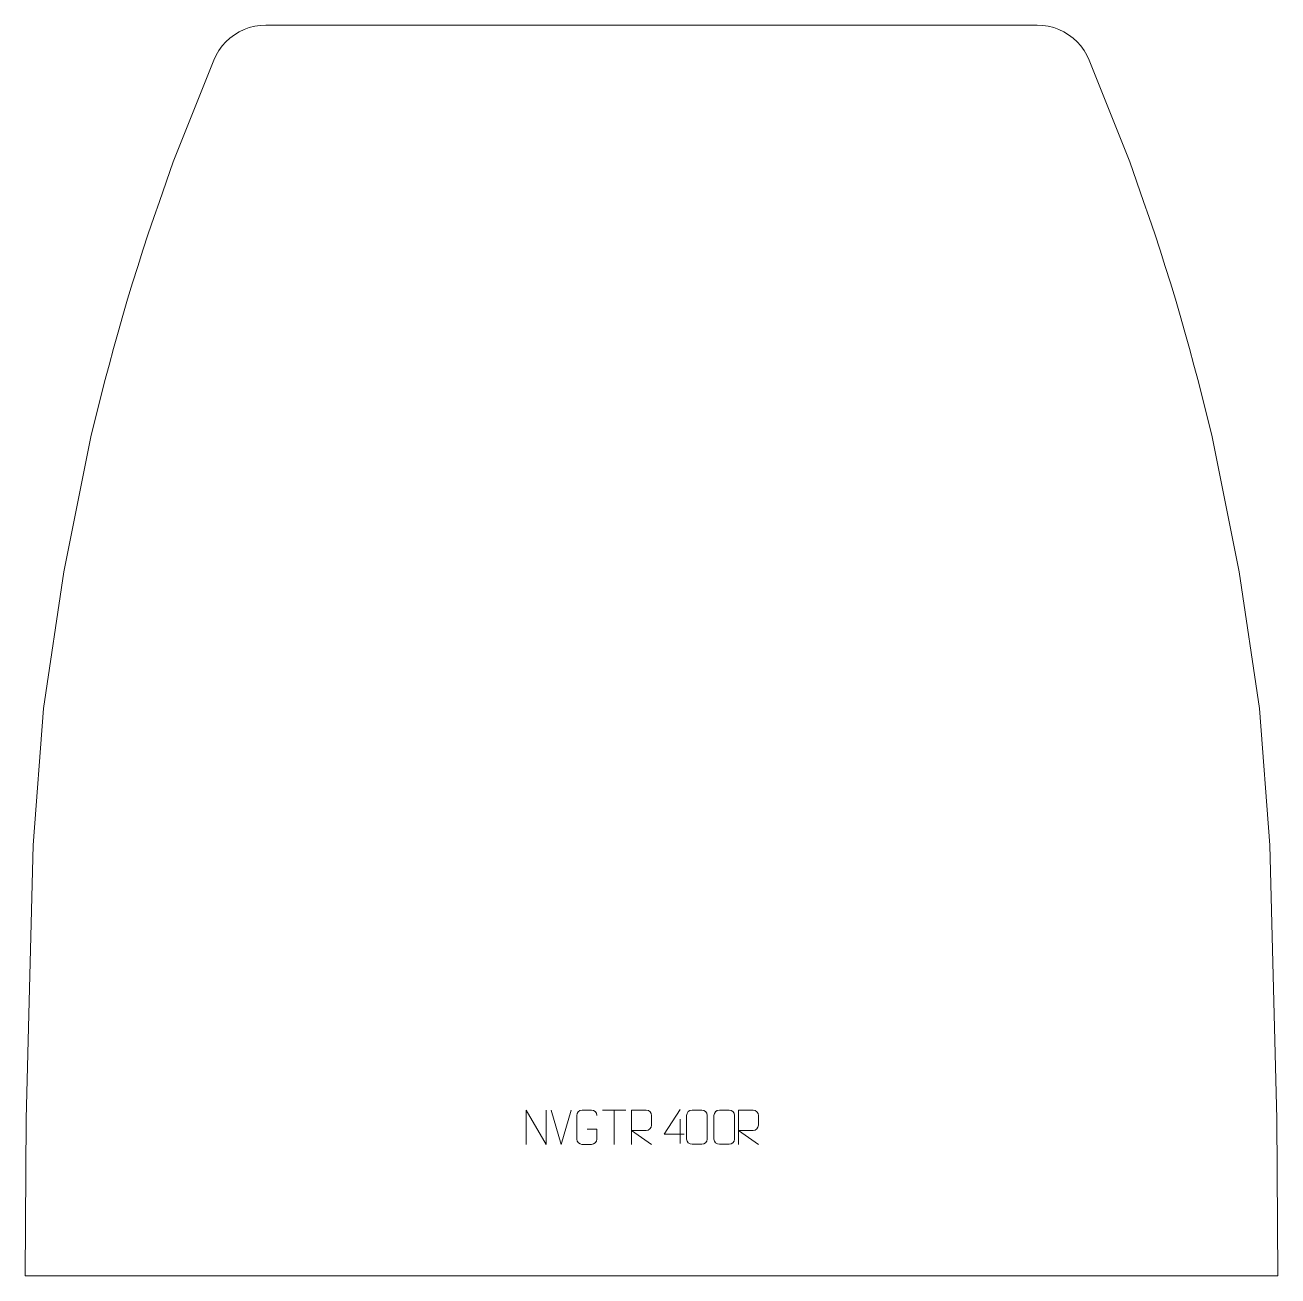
# Model space of a CAD drawing. Header units: millimetres. Extents: x -475 to 441, y 419 to 1334.
import ezdxf

# ---------------------------------------------------------------- set-up
doc = ezdxf.new("R2010")
doc.units = ezdxf.units.MM
doc.header["$MEASUREMENT"] = 0
doc.layers.add('layer 1', color=7, linetype='Continuous')

msp = doc.modelspace()

# ---------------------------------------------------------------- linework, layer by layer
at = {"layer": 'layer 1', "color": 242, "lineweight": 9}
msp.add_open_spline([(-410.697, 1097.4056), (-410.697, 1097.4056), (-407.332, 1109.4844), (-407.332, 1109.4844), (-407.332, 1109.4844), (-407.332, 1109.4844), (-403.8739, 1121.5364), (-403.8739, 1121.5364), (-403.8739, 1121.5364), (-403.8739, 1121.5364), (-400.3244, 1133.5621), (-400.3244, 1133.5621), (-400.3244, 1133.5621), (-400.3244, 1133.5621), (-396.6836, 1145.561), (-396.6836, 1145.561), (-396.6836, 1145.561), (-396.6836, 1145.561), (-392.9513, 1157.531), (-392.9513, 1157.531), (-392.9513, 1157.531), (-392.9513, 1157.531), (-389.1267, 1169.4718), (-389.1267, 1169.4718), (-389.1267, 1169.4718), (-389.1267, 1169.4718), (-385.2113, 1181.3837), (-385.2113, 1181.3837), (-385.2113, 1181.3837), (-385.2113, 1181.3837), (-381.2048, 1193.2653), (-381.2048, 1193.2653), (-381.2048, 1193.2653), (-381.2048, 1193.2653), (-377.1086, 1205.1157), (-377.1086, 1205.1157), (-377.1086, 1205.1157), (-377.1086, 1205.1157), (-366.9787, 1234.0578), (-366.9787, 1234.0578), (-366.9787, 1234.0578), (-366.9787, 1234.0578), (-337.2587, 1308.3563), (-337.2587, 1308.3563), (-337.2587, 1308.3563), (-337.2587, 1308.3563), (-335.5682, 1312.0403), (-335.5682, 1312.0403), (-335.5682, 1312.0403), (-335.5682, 1312.0403), (-333.5222, 1315.5401), (-333.5222, 1315.5401), (-333.5222, 1315.5401), (-333.5222, 1315.5401), (-331.1386, 1318.8194), (-331.1386, 1318.8194), (-331.1386, 1318.8194), (-331.1386, 1318.8194), (-328.4419, 1321.8463), (-328.4419, 1321.8463), (-328.4419, 1321.8463), (-328.4419, 1321.8463), (-325.459, 1324.592), (-325.459, 1324.592), (-325.459, 1324.592), (-325.459, 1324.592), (-322.2187, 1327.0279), (-322.2187, 1327.0279), (-322.2187, 1327.0279), (-322.2187, 1327.0279), (-318.754, 1329.1314), (-318.754, 1329.1314), (-318.754, 1329.1314), (-318.754, 1329.1314), (-315.0973, 1330.8817), (-315.0973, 1330.8817), (-315.0973, 1330.8817), (-315.0973, 1330.8817), (-311.2852, 1332.2613), (-311.2852, 1332.2613), (-311.2852, 1332.2613), (-311.2852, 1332.2613), (-307.355, 1333.2559), (-307.355, 1333.2559), (-307.355, 1333.2559), (-307.355, 1333.2559), (-303.3459, 1333.8568), (-303.3459, 1333.8568), (-303.3459, 1333.8568), (-303.3459, 1333.8568), (-299.297, 1334.058), (-299.297, 1334.058), (-299.297, 1334.058), (-299.297, 1334.058), (265.3399, 1334.058), (265.3399, 1334.058), (265.3399, 1334.058), (265.3399, 1334.058), (269.3888, 1333.8568), (269.3888, 1333.8568), (269.3888, 1333.8568), (269.3888, 1333.8568), (273.3979, 1333.2559), (273.3979, 1333.2559), (273.3979, 1333.2559), (273.3979, 1333.2559), (277.3281, 1332.2613), (277.3281, 1332.2613), (277.3281, 1332.2613), (277.3281, 1332.2613), (281.1402, 1330.8817), (281.1402, 1330.8817), (281.1402, 1330.8817), (281.1402, 1330.8817), (284.7969, 1329.1314), (284.7969, 1329.1314), (284.7969, 1329.1314), (284.7969, 1329.1314), (288.2625, 1327.0279), (288.2625, 1327.0279), (288.2625, 1327.0279), (288.2625, 1327.0279), (291.5021, 1324.592), (291.5021, 1324.592), (291.5021, 1324.592), (291.5021, 1324.592), (294.4848, 1321.8463), (294.4848, 1321.8463), (294.4848, 1321.8463), (294.4848, 1321.8463), (297.1815, 1318.8194), (297.1815, 1318.8194), (297.1815, 1318.8194), (297.1815, 1318.8194), (299.5644, 1315.5401), (299.5644, 1315.5401), (299.5644, 1315.5401), (299.5644, 1315.5401), (301.612, 1312.0403), (301.612, 1312.0403), (301.612, 1312.0403), (301.612, 1312.0403), (303.3016, 1308.3563), (303.3016, 1308.3563), (303.3016, 1308.3563), (303.3016, 1308.3563), (333.0216, 1234.0578), (333.0216, 1234.0578), (333.0216, 1234.0578), (333.0216, 1234.0578), (343.1505, 1205.1157), (343.1505, 1205.1157), (343.1505, 1205.1157), (343.1505, 1205.1157), (347.2477, 1193.2653), (347.2477, 1193.2653), (347.2477, 1193.2653), (347.2477, 1193.2653), (351.2544, 1181.3837), (351.2544, 1181.3837), (351.2544, 1181.3837), (351.2544, 1181.3837), (355.1695, 1169.4718), (355.1695, 1169.4718), (355.1695, 1169.4718), (355.1695, 1169.4718), (358.9932, 1157.531), (358.9932, 1157.531), (358.9932, 1157.531), (358.9932, 1157.531), (362.7264, 1145.561), (362.7264, 1145.561), (362.7264, 1145.561), (362.7264, 1145.561), (366.3673, 1133.5621), (366.3673, 1133.5621), (366.3673, 1133.5621), (366.3673, 1133.5621), (369.9168, 1121.5364), (369.9168, 1121.5364), (369.9168, 1121.5364), (369.9168, 1121.5364), (373.3751, 1109.4844), (373.3751, 1109.4844), (373.3751, 1109.4844), (373.3751, 1109.4844), (376.7401, 1097.4056), (376.7401, 1097.4056), (376.7401, 1097.4056), (376.7401, 1097.4056), (380.0128, 1085.3018), (380.0128, 1085.3018), (380.0128, 1085.3018), (380.0128, 1085.3018), (383.1933, 1073.1732), (383.1933, 1073.1732), (383.1933, 1073.1732), (383.1933, 1073.1732), (386.2806, 1061.0204), (386.2806, 1061.0204), (386.2806, 1061.0204), (386.2806, 1061.0204), (393.0214, 1034.0579), (393.0214, 1034.0579), (393.0214, 1034.0579), (393.0214, 1034.0579), (413.0212, 934.0579), (413.0212, 934.0579), (413.0212, 934.0579), (413.0212, 934.0579), (428.0212, 834.0576), (428.0212, 834.0576), (428.0212, 834.0576), (428.0212, 834.0576), (435.5216, 734.0573), (435.5216, 734.0573), (435.5216, 734.0573), (435.5216, 734.0573), (440.5212, 534.0574), (440.5212, 534.0574), (440.5212, 534.0574), (440.5212, 534.0574), (441.4414, 419.0574), (441.4414, 419.0574), (441.4414, 419.0574), (441.4414, 419.0574), (-475.3983, 419.0574), (-475.3983, 419.0574), (-475.3983, 419.0574), (-475.3983, 419.0574), (-474.4784, 534.0574), (-474.4784, 534.0574), (-474.4784, 534.0574), (-474.4784, 534.0574), (-469.4787, 734.0573), (-469.4787, 734.0573), (-469.4787, 734.0573), (-469.4787, 734.0573), (-461.9783, 834.0576), (-461.9783, 834.0576), (-461.9783, 834.0576), (-461.9783, 834.0576), (-446.9783, 934.0579), (-446.9783, 934.0579), (-446.9783, 934.0579), (-446.9783, 934.0579), (-426.9786, 1034.0579), (-426.9786, 1034.0579), (-426.9786, 1034.0579), (-426.9786, 1034.0579), (-420.2377, 1061.0204), (-420.2377, 1061.0204), (-420.2377, 1061.0204), (-420.2377, 1061.0204), (-417.1502, 1073.1732), (-417.1502, 1073.1732), (-417.1502, 1073.1732), (-417.1502, 1073.1732), (-413.9699, 1085.3018), (-413.9699, 1085.3018), (-413.9699, 1085.3018), (-413.9699, 1085.3018), (-410.697, 1097.4056), (-410.697, 1097.4056)], degree=3, knots=[0, 0, 0, 0, 0.01492537, 0.01492537, 0.01492537, 0.01492537, 0.02985075, 0.02985075, 0.02985075, 0.02985075, 0.04477612, 0.04477612, 0.04477612, 0.04477612, 0.05970149, 0.05970149, 0.05970149, 0.05970149, 0.07462687, 0.07462687, 0.07462687, 0.07462687, 0.08955224, 0.08955224, 0.08955224, 0.08955224, 0.10447761, 0.10447761, 0.10447761, 0.10447761, 0.11940299, 0.11940299, 0.11940299, 0.11940299, 0.13432836, 0.13432836, 0.13432836, 0.13432836, 0.14925373, 0.14925373, 0.14925373, 0.14925373, 0.1641791, 0.1641791, 0.1641791, 0.1641791, 0.17910448, 0.17910448, 0.17910448, 0.17910448, 0.19402985, 0.19402985, 0.19402985, 0.19402985, 0.20895522, 0.20895522, 0.20895522, 0.20895522, 0.2238806, 0.2238806, 0.2238806, 0.2238806, 0.23880597, 0.23880597, 0.23880597, 0.23880597, 0.25373134, 0.25373134, 0.25373134, 0.25373134, 0.26865672, 0.26865672, 0.26865672, 0.26865672, 0.28358209, 0.28358209, 0.28358209, 0.28358209, 0.29850746, 0.29850746, 0.29850746, 0.29850746, 0.31343284, 0.31343284, 0.31343284, 0.31343284, 0.32835821, 0.32835821, 0.32835821, 0.32835821, 0.34328358, 0.34328358, 0.34328358, 0.34328358, 0.35820896, 0.35820896, 0.35820896, 0.35820896, 0.37313433, 0.37313433, 0.37313433, 0.37313433, 0.3880597, 0.3880597, 0.3880597, 0.3880597, 0.40298507, 0.40298507, 0.40298507, 0.40298507, 0.41791045, 0.41791045, 0.41791045, 0.41791045, 0.43283582, 0.43283582, 0.43283582, 0.43283582, 0.44776119, 0.44776119, 0.44776119, 0.44776119, 0.46268657, 0.46268657, 0.46268657, 0.46268657, 0.47761194, 0.47761194, 0.47761194, 0.47761194, 0.49253731, 0.49253731, 0.49253731, 0.49253731, 0.50746269, 0.50746269, 0.50746269, 0.50746269, 0.52238806, 0.52238806, 0.52238806, 0.52238806, 0.53731343, 0.53731343, 0.53731343, 0.53731343, 0.55223881, 0.55223881, 0.55223881, 0.55223881, 0.56716418, 0.56716418, 0.56716418, 0.56716418, 0.58208955, 0.58208955, 0.58208955, 0.58208955, 0.59701493, 0.59701493, 0.59701493, 0.59701493, 0.6119403, 0.6119403, 0.6119403, 0.6119403, 0.62686567, 0.62686567, 0.62686567, 0.62686567, 0.64179104, 0.64179104, 0.64179104, 0.64179104, 0.65671642, 0.65671642, 0.65671642, 0.65671642, 0.67164179, 0.67164179, 0.67164179, 0.67164179, 0.68656716, 0.68656716, 0.68656716, 0.68656716, 0.70149254, 0.70149254, 0.70149254, 0.70149254, 0.71641791, 0.71641791, 0.71641791, 0.71641791, 0.73134328, 0.73134328, 0.73134328, 0.73134328, 0.74626866, 0.74626866, 0.74626866, 0.74626866, 0.76119403, 0.76119403, 0.76119403, 0.76119403, 0.7761194, 0.7761194, 0.7761194, 0.7761194, 0.79104478, 0.79104478, 0.79104478, 0.79104478, 0.80597015, 0.80597015, 0.80597015, 0.80597015, 0.82089552, 0.82089552, 0.82089552, 0.82089552, 0.8358209, 0.8358209, 0.8358209, 0.8358209, 0.85074627, 0.85074627, 0.85074627, 0.85074627, 0.86567164, 0.86567164, 0.86567164, 0.86567164, 0.88059701, 0.88059701, 0.88059701, 0.88059701, 0.89552239, 0.89552239, 0.89552239, 0.89552239, 0.91044776, 0.91044776, 0.91044776, 0.91044776, 0.92537313, 0.92537313, 0.92537313, 0.92537313, 0.94029851, 0.94029851, 0.94029851, 0.94029851, 0.95522388, 0.95522388, 0.95522388, 0.95522388, 0.97014925, 0.97014925, 0.97014925, 0.97014925, 1, 1, 1, 1], dxfattribs=at)
at = {"layer": 'layer 1', "color": 250, "lineweight": 9}
for points, knots in [([(-108.6286, 515.3131), (-108.6286, 515.3131), (-108.6286, 540.2666), (-108.6286, 540.2666), (-108.6286, 540.2666), (-108.6286, 540.2666), (-93.9738, 515.3131), (-93.9738, 515.3131), (-93.9738, 515.3131), (-93.9738, 515.3131), (-93.9738, 540.2666), (-93.9738, 540.2666)], [0, 0, 0, 0, 0.25, 0.25, 0.25, 0.25, 0.5, 0.5, 0.5, 0.5, 1, 1, 1, 1]), ([(-64.0463, 526.2988), (-64.0463, 526.2988), (-56.8782, 526.2988), (-56.8782, 526.2988), (-56.8782, 526.2988), (-56.8782, 526.2988), (-56.8782, 519.1307), (-56.8782, 519.1307), (-56.8782, 519.1307), (-57.0179, 516.8073), (-58.6951, 515.3277), (-60.8429, 515.3169), (-60.8429, 515.3169), (-63.1747, 515.3173), (-65.5067, 515.3173), (-67.8382, 515.3169), (-67.8382, 515.3169), (-69.7631, 515.2115), (-71.7353, 517.096), (-71.7241, 519.1133), (-71.7241, 519.1133), (-71.7237, 524.8834), (-71.7237, 530.6531), (-71.7241, 536.4224), (-71.7241, 536.4224), (-71.7199, 538.5605), (-69.9731, 540.2797), (-67.8208, 540.2663), (-67.8208, 540.2663), (-65.4951, 540.2663), (-63.169, 540.2663), (-60.8429, 540.2663), (-60.8429, 540.2663), (-58.8962, 540.3017), (-56.9048, 538.8102), (-56.8782, 536.3725)], [0, 0, 0, 0, 0.1, 0.1, 0.1, 0.1, 0.2, 0.2, 0.2, 0.2, 0.3, 0.3, 0.3, 0.3, 0.4, 0.4, 0.4, 0.4, 0.5, 0.5, 0.5, 0.5, 0.6, 0.6, 0.6, 0.6, 0.7, 0.7, 0.7, 0.7, 0.8, 0.8, 0.8, 0.8, 1, 1, 1, 1]), ([(-31.6332, 515.3131), (-31.6332, 515.3131), (-31.6332, 540.2666), (-31.6332, 540.2666), (-31.6332, 540.2666), (-28.0384, 540.2666), (-24.4429, 540.2666), (-20.8477, 540.2666), (-20.8477, 540.2666), (-18.5224, 540.2289), (-16.9651, 538.7389), (-16.9692, 536.3725), (-16.9692, 536.3725), (-16.9696, 534.337), (-16.9696, 531.2776), (-16.9692, 529.2416), (-16.9692, 529.2416), (-16.9757, 527.3661), (-18.788, 525.4243), (-20.7975, 525.4052), (-20.7975, 525.4052), (-20.7975, 525.4052), (-31.6332, 525.4052), (-31.6332, 525.4052), (-31.6332, 525.4052), (-31.6332, 525.4052), (-16.9785, 515.3131), (-16.9785, 515.3131)], [0, 0, 0, 0, 0.125, 0.125, 0.125, 0.125, 0.25, 0.25, 0.25, 0.25, 0.375, 0.375, 0.375, 0.375, 0.5, 0.5, 0.5, 0.5, 0.625, 0.625, 0.625, 0.625, 0.75, 0.75, 0.75, 0.75, 1, 1, 1, 1]), ([(7.0041, 522.8509), (7.0041, 522.8509), (-7.8176, 522.8509), (-7.8176, 522.8509), (-7.8176, 522.8509), (-7.8176, 522.8509), (4.06, 540.9214), (4.06, 540.9214)], [0, 0, 0, 0, 0.33333333, 0.33333333, 0.33333333, 0.33333333, 1, 1, 1, 1]), ([(12.6856, 540.3361), (15.0523, 540.3361), (17.4194, 540.3361), (19.7865, 540.3361), (19.7865, 540.3361), (21.7675, 540.3717), (23.794, 538.877), (23.8211, 536.4343), (23.8211, 536.4343), (23.8207, 530.6755), (23.8207, 524.9162), (23.8211, 519.1566), (23.8211, 519.1566), (23.6789, 516.8284), (21.9721, 515.3458), (19.7865, 515.3349), (19.7865, 515.3349), (17.4135, 515.3353), (15.0405, 515.3353), (12.6679, 515.3349), (12.6679, 515.3349), (10.709, 515.2293), (8.7021, 517.1177), (8.7135, 519.1392), (8.7135, 519.1392), (8.7138, 524.9213), (8.7138, 530.7029), (8.7135, 536.4842), (8.7135, 536.4842), (8.7178, 538.6268), (10.4953, 540.3496), (12.6856, 540.3361)], [0, 0, 0, 0, 0.11111111, 0.11111111, 0.11111111, 0.11111111, 0.22222222, 0.22222222, 0.22222222, 0.22222222, 0.33333333, 0.33333333, 0.33333333, 0.33333333, 0.44444444, 0.44444444, 0.44444444, 0.44444444, 0.55555556, 0.55555556, 0.55555556, 0.55555556, 0.66666667, 0.66666667, 0.66666667, 0.66666667, 0.77777778, 0.77777778, 0.77777778, 0.77777778, 1, 1, 1, 1]), ([(32.6856, 540.3361), (35.0523, 540.3361), (37.4194, 540.3361), (39.7865, 540.3361), (39.7865, 540.3361), (41.7675, 540.3717), (43.794, 538.877), (43.8211, 536.4343), (43.8211, 536.4343), (43.8207, 530.6755), (43.8207, 524.9162), (43.8211, 519.1566), (43.8211, 519.1566), (43.6789, 516.8284), (41.9721, 515.3458), (39.7865, 515.3349), (39.7865, 515.3349), (37.4135, 515.3353), (35.0405, 515.3353), (32.6679, 515.3349), (32.6679, 515.3349), (30.709, 515.2293), (28.7021, 517.1177), (28.7135, 519.1392), (28.7135, 519.1392), (28.7138, 524.9213), (28.7138, 530.7029), (28.7135, 536.4842), (28.7135, 536.4842), (28.7178, 538.6268), (30.4953, 540.3496), (32.6856, 540.3361)], [0, 0, 0, 0, 0.11111111, 0.11111111, 0.11111111, 0.11111111, 0.22222222, 0.22222222, 0.22222222, 0.22222222, 0.33333333, 0.33333333, 0.33333333, 0.33333333, 0.44444444, 0.44444444, 0.44444444, 0.44444444, 0.55555556, 0.55555556, 0.55555556, 0.55555556, 0.66666667, 0.66666667, 0.66666667, 0.66666667, 0.77777778, 0.77777778, 0.77777778, 0.77777778, 1, 1, 1, 1]), ([(32.6884, 540.3211), (35.0545, 540.3211), (37.421, 540.3211), (39.7875, 540.3211), (39.7875, 540.3211), (41.768, 540.3567), (43.794, 538.8624), (43.8211, 536.4203), (43.8211, 536.4203), (43.8207, 530.6629), (43.8207, 524.9051), (43.8211, 519.1469), (43.8211, 519.1469), (43.679, 516.8193), (41.9726, 515.337), (39.7875, 515.3262), (39.7875, 515.3262), (37.4151, 515.3266), (35.0427, 515.3266), (32.6707, 515.3262), (32.6707, 515.3262), (30.7122, 515.2206), (28.7058, 517.1085), (28.7172, 519.1295), (28.7172, 519.1295), (28.7176, 524.9101), (28.7176, 530.6904), (28.7172, 536.4702), (28.7172, 536.4702), (28.7215, 538.6122), (30.4986, 540.3347), (32.6884, 540.3211)], [0, 0, 0, 0, 0.11111111, 0.11111111, 0.11111111, 0.11111111, 0.22222222, 0.22222222, 0.22222222, 0.22222222, 0.33333333, 0.33333333, 0.33333333, 0.33333333, 0.44444444, 0.44444444, 0.44444444, 0.44444444, 0.55555556, 0.55555556, 0.55555556, 0.55555556, 0.66666667, 0.66666667, 0.66666667, 0.66666667, 0.77777778, 0.77777778, 0.77777778, 0.77777778, 1, 1, 1, 1]), ([(46.589, 515.3131), (46.589, 515.3131), (46.589, 540.2666), (46.589, 540.2666), (46.589, 540.2666), (50.1838, 540.2666), (53.7793, 540.2666), (57.3745, 540.2666), (57.3745, 540.2666), (59.6998, 540.2289), (61.2571, 538.7389), (61.253, 536.3725), (61.253, 536.3725), (61.2526, 534.337), (61.2526, 531.2776), (61.253, 529.2416), (61.253, 529.2416), (61.2465, 527.3661), (59.4342, 525.4243), (57.4247, 525.4052), (57.4247, 525.4052), (57.4247, 525.4052), (46.589, 525.4052), (46.589, 525.4052), (46.589, 525.4052), (46.589, 525.4052), (61.2437, 515.3131), (61.2437, 515.3131)], [0, 0, 0, 0, 0.125, 0.125, 0.125, 0.125, 0.25, 0.25, 0.25, 0.25, 0.375, 0.375, 0.375, 0.375, 0.5, 0.5, 0.5, 0.5, 0.625, 0.625, 0.625, 0.625, 0.75, 0.75, 0.75, 0.75, 1, 1, 1, 1])]:
    msp.add_open_spline(points, degree=3, knots=knots, dxfattribs=at)
for points in [[(-82.9738, 515.313), (-82.9738, 515.313), (-90.2956, 540.2666), (-90.2956, 540.2666)], [(-75.6519, 540.2666), (-75.6519, 540.2666), (-82.9737, 515.313), (-82.9737, 515.313)], [(-52.7948, 540.2431), (-52.7948, 540.2431), (-35.8076, 540.2431), (-35.8076, 540.2431)], [(-44.301, 515.3131), (-44.301, 515.3131), (-44.301, 540.2666), (-44.301, 540.2666)], [(4.06, 533.612), (4.06, 533.612), (4.06, 515.9473), (4.06, 515.9473)]]:
    msp.add_open_spline(points, degree=3, dxfattribs=at)

doc.saveas('drawing.dxf')
